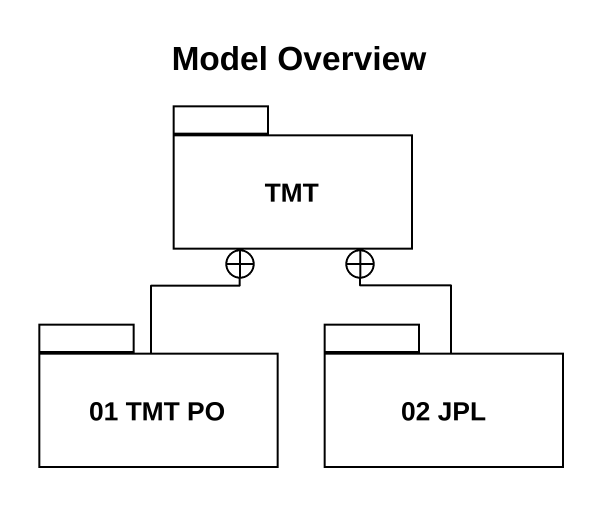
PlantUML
@startuml
title Model Overview
package TMT {
}
package "01 TMT PO" as p01_TMT_PO {
}
package "02 JPL" as p02_JPL {
}
p01_TMT_PO -up-+ TMT
p02_JPL -up-+ TMT
@enduml
